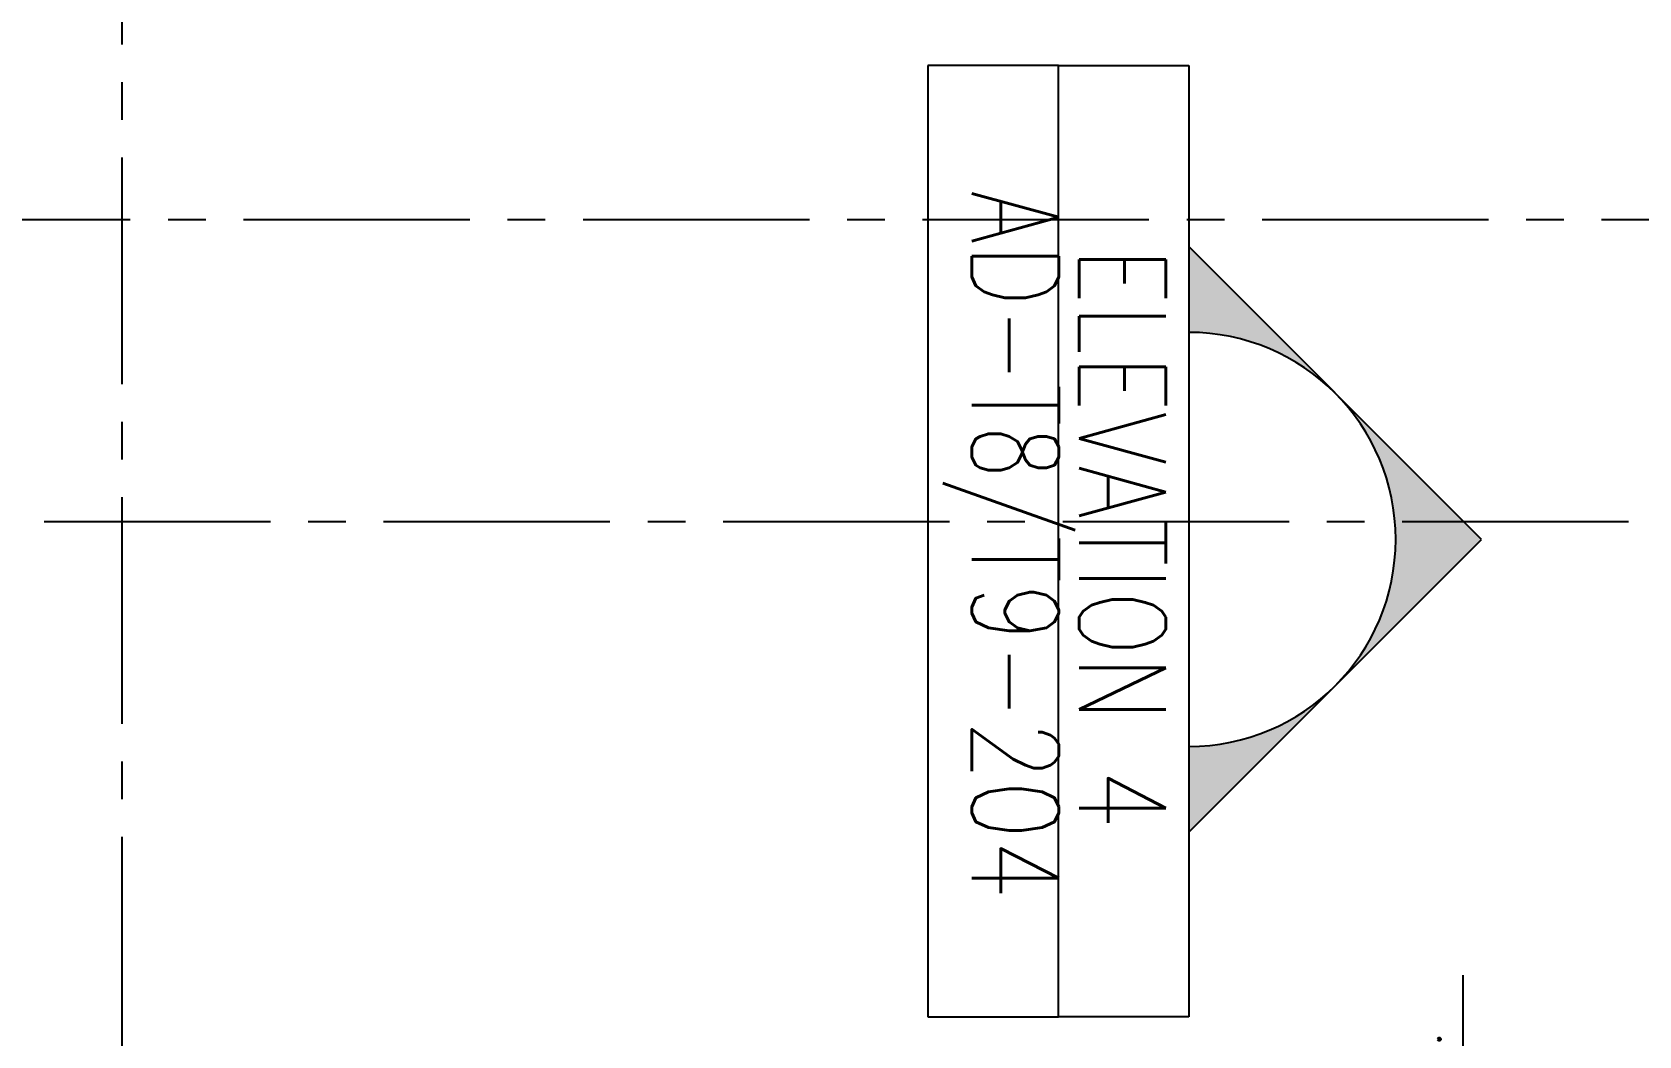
# Model space of a CAD drawing. Header units: millimetres. Extents: x 1167879 to 1231451, y -5731814 to -5645217.
# Drawn here: x 1184709 to 1190032, y -5705898 to -5702573 of the extents above; entities that cross this region are included whole.
import ezdxf

# ---------------------------------------------------------------- set-up
doc = ezdxf.new("R2010")
doc.units = ezdxf.units.MM
doc.header["$LTSCALE"] = 1000
doc.header["$MEASUREMENT"] = 0
for name, pattern in [('$2$AUDIT_D_120904163729-0', [0]), ('$5$HIDDEN', [0.375, 0.25, -0.125]), ('AUDIT_D_120904163729-0', [0]), ('T8_REFUGE COLUMNS$0$CENTER2', [1.125, 0.75, -0.125, 0.125, -0.125])]:
    doc.linetypes.add(name, pattern=pattern)
doc.layers.get('0').update_dxf_attribs({"linetype": 'AUDIT_D_120904163729-0'})
for name, color, linetype in [('$1$A-DIM', 1, '$2$AUDIT_D_120904163729-0'), ('T8(T9 IS SIMILAR) - DIMENSION & TEXTING$0$T8_REFUGE COLUMNS$0$a-section line', 92, 'Continuous'), ('T8(T9 IS SIMILAR)$0$$6$a-beam 2', 50, 'Continuous'), ('T8_REFUGE COLUMNS$0$A-CENTERLINE', 193, 'T8_REFUGE COLUMNS$0$CENTER2'), ('T8_TYPICAL COLUMNS$0$A-RCC COLS', 3, 'Continuous')]:
    doc.layers.add(name, color=color, linetype=linetype)
doc.layers.add('T8(T9 IS SIMILAR)$0$D&W', color=8, linetype='Continuous', lineweight=25)
doc.styles.add('$6$Romans 1', font='romans.shx', dxfattribs={"height": 100})
doc.styles.add('T8(T9 IS SIMILAR) - DIMENSION & TEXTING$0$T8_REFUGE COLUMNS$0$TEXT1', font='simplex.shx', dxfattribs={"width": 0.8})
doc.dimstyles.new('$2$ALPINE S', dxfattribs={"dimscale": 0, "dimtxt": 100, "dimasz": 75, "dimexe": 0, "dimexo": 0, "dimgap": 75, "dimtad": 1, "dimdec": 0, "dimzin": 0, "dimdsep": 46, "dimtxsty": '$6$Romans 1', "dimblk": '$6$_ArchTick', "dimcen": 0.09, "dimclrd": 256, "dimclre": 256, "dimclrt": 7, "dimadec": 0, "dimazin": 0, "dimtfac": 1, "dimtdec": 0, "dimtofl": 0, "dimtmove": 1, "dimatfit": 0, "dimldrblk": '$2$_Open90', "dimfxl": 1, "dimtolj": 1, "dimtzin": 0, "dimarcsym": 0})

# ---------------------------------------------------------------- blocks, each defined once
blk = doc.blocks.new('T8(T9 IS SIMILAR) - DIMENSION & TEXTING')
at = {"layer": 'T8(T9 IS SIMILAR) - DIMENSION & TEXTING$0$T8_REFUGE COLUMNS$0$a-section line', "extrusion": (-1.108003958524235e-09, -6.496915289576405e-15, 1)}
h = blk.add_hatch(color=8, dxfattribs=at)
edge = h.paths.add_edge_path()
edge.add_line((1188540.902388747, -5704939.304027244), (1188540.902388753, -5705223.37168838))
edge.add_line((1188540.902388752, -5705223.37168838), (1189510.770049969, -5704253.50402714))
edge.add_line((1189510.77004997, -5704253.504027139), (1188540.902388738, -5703283.636365934))
edge.add_line((1188540.902388736, -5703283.636365935), (1188540.902388742, -5703567.704027071))
edge.add_ellipse((1188540.902388745, -5704253.504027157), major_axis=(484.9338306081196, 484.9338306178917), ratio=0.9999999999999926, start_angle=-134.99999999999972, end_angle=45.00000000000023, ccw=False)
at = {"layer": 'T8(T9 IS SIMILAR) - DIMENSION & TEXTING$0$T8_REFUGE COLUMNS$0$a-section line', "linetype": 'Continuous'}
for p, q in [((1188108.902388547, -5702684.124712244, 0.4895620210259392), (1187676.902388483, -5702684.124712259, 0.489561542381411)), ((1187676.902388483, -5702684.124712259, 0.489561542381411), (1187676.902388668, -5705835.1906773, 0.4895615424421208)), ((1188108.902388735, -5705835.190677287, 0.4895620210865574), (1188108.902388547, -5702684.124712244, 0.4895620210259392)), ((1188108.902388735, -5705835.190677287, 0.4895620210865574), (1188108.902388547, -5702684.124712244, 0.4895620210259392)), ((1188108.902388547, -5702684.124712244, 0.4895620210259392), (1188540.902388619, -5702684.124712195, 0.4895624997441501)), ((1188540.902388619, -5702684.124712195, 0.4895624997441501), (1188540.9023888, -5705835.190677272, 0.4895624997310877)), ((1189510.770050015, -5704253.504027249, 0.4895635743113104), (1188540.902388778, -5703283.636366024, 0.489562499748786)), ((1188540.902388804, -5705223.371688491, 0.4895624997423307), (1189510.770050015, -5704253.504027249, 0.4895635743113104)), ((1187676.902388619, -5704939.304027375, 0.4895615424151653), (1187676.902388627, -5705223.371688521, 0.48956154243838)), ((1187676.902388668, -5705835.1906773, 0.4895615424421208), (1188108.902388735, -5705835.190677287, 0.4895620210865574)), ((1188540.9023888, -5705835.190677272, 0.4895624997310877), (1188108.902388735, -5705835.190677287, 0.4895620210865574))]:
    blk.add_line(p, q, dxfattribs=at)
at = {"layer": 'T8(T9 IS SIMILAR) - DIMENSION & TEXTING$0$T8_REFUGE COLUMNS$0$a-section line', "extrusion": (-1.108003958448512e-09, -6.496977858826562e-15, 1)}
blk.add_ellipse((1188540.902388794, -5704253.504027275, 0.4895624997483384), major_axis=(484.9338306081239, 484.9338306178947, 5.373117545037623e-07), ratio=0.9999999999999875, start_param=3.926990816987248, end_param=7.068583470577041, dxfattribs=at)
at = {"layer": 'T8(T9 IS SIMILAR) - DIMENSION & TEXTING$0$T8_REFUGE COLUMNS$0$a-section line', "linetype": 'Continuous', "extrusion": (-1.108003958458094e-09, -6.496949108510012e-15, 1)}
blk.add_ellipse((1188540.902388794, -5704253.504027275, 0.4895624997483384), major_axis=(484.9338306178887, -484.9338306081181, 5.373054533244489e-07), ratio=0.9999999999999856, start_param=5.497787143782131, end_param=8.639379797371923, dxfattribs=at)
at = {"layer": 'T8(T9 IS SIMILAR) - DIMENSION & TEXTING$0$T8_REFUGE COLUMNS$0$a-section line', "extrusion": (-1.108003958470505e-09, 6.496870584022334e-15, 1), "char_height": 288.0000000000001, "width": 3463.413954958071, "attachment_point": 5, "style": 'T8(T9 IS SIMILAR) - DIMENSION & TEXTING$0$T8_REFUGE COLUMNS$0$TEXT1'}
for s, insert, text_direction in [('AD-{\\W0.7;T8/}T9-204', (1187918.307598487, -5704271.304292099, 0.4895617782610789), (5.798390117595387e-11, -1, 6.496934830414365e-15)), ('ELEVATION 4', (1188321.596736496, -5704249.523218031, 0.4895622567256053), (5.798367913943081e-11, -1, 6.496934830168347e-15))]:
    blk.add_mtext(s, dxfattribs=dict(at, insert=insert, text_direction=text_direction))
blk = doc.blocks.new('T8_REFUGE COLUMNS')
at = {"layer": 'T8_REFUGE COLUMNS$0$A-CENTERLINE'}
for p, q in [((1185007.069074492, -5719488.744823414), (1185007.069074492, -5698299.636913834)), ((1214284.099511477, -5703194.863253396), (1182156.903157666, -5703194.863253396)), ((1218123.243195509, -5704194.863253396), (1182156.903157666, -5704194.863253396))]:
    blk.add_line(p, q, dxfattribs=at)
blk = doc.blocks.new('T8_TYPICAL COLUMNS')
at = {"layer": 'T8_TYPICAL COLUMNS$0$A-RCC COLS', "linetype": 'ByBlock'}
blk.add_blockref('T8_REFUGE COLUMNS', (0, 0), dxfattribs=at)
blk = doc.blocks.new('T8(T9 IS SIMILAR)')
at = {"layer": 'T8(T9 IS SIMILAR)$0$D&W', "linetype": 'ByBlock'}
blk.add_blockref('T8_TYPICAL COLUMNS', (1.862645149230957e-09, 0), dxfattribs=at)
at = {"layer": 'T8(T9 IS SIMILAR)$0$$6$a-beam 2', "linetype": 'ByBlock'}
blk.add_blockref('T8(T9 IS SIMILAR) - DIMENSION & TEXTING', (1.862645149230957e-09, 0), dxfattribs=at)
blk = doc.blocks.new('$6$_ArchTick')
at = {"color": 0, "linetype": 'ByBlock', "const_width": 0.15}
blk.add_lwpolyline([(-0.5, -0.5), (0.5, 0.5)], dxfattribs=at)
blk = doc.blocks.new('*D52')
at = {"layer": '$1$A-DIM', "lineweight": -2, "transparency": 16777216}
for p, q in [((4618.432860839182, 10946.05005775578), (4618.432860839182, 13103.19291489904)), ((4618.432860839182, 10646.05005775578), (4618.432860839182, 10571.05005775578))]:
    blk.add_line(p, q, dxfattribs=at)
at = {"layer": '$1$A-DIM', "linetype": '$5$HIDDEN', "lineweight": -2, "transparency": 16777216}
for p, q in [((4447.205395951401, 10946.05005775578), (4618.432860839182, 10946.05005775578)), ((4447.205395951169, 10646.05005775578), (4618.432860839182, 10646.05005775578))]:
    blk.add_line(p, q, dxfattribs=at)
at = {"layer": '$1$A-DIM', "linetype": 'ByBlock', "lineweight": -2, "transparency": 16777216, "xscale": 75, "yscale": 75, "zscale": 75}
for p, rotation in [((4618.432860839182, 10946.05005775578), 270), ((4618.432860839182, 10646.05005775578), 90)]:
    blk.add_blockref('$6$_ArchTick', p, dxfattribs=dict(at, rotation=rotation))
at = {"layer": '$1$A-DIM', "color": 7, "linetype": 'ByBlock', "transparency": 16777216, "insert": (4493.432860839181, 12149.62148632761), "char_height": 100, "attachment_point": 5, "rotation": 90, "style": '$6$Romans 1'}
blk.add_mtext('\\A1;300 PROJ. AT 2ND FL.', dxfattribs=at)
blk = doc.blocks.new('$2$_Open90')
at = {"color": 0, "linetype": 'ByBlock', "lineweight": -2}
for p, q in [((0, 0), (-1, 0)), ((-0.5, 0.5), (0, 0)), ((0, 0), (-0.5, -0.5))]:
    blk.add_line(p, q, dxfattribs=at)
blk = doc.blocks.new('2ndflproj')
at = {"layer": '$1$A-DIM', "linetype": 'ByBlock'}
dim = blk.add_linear_dim(base=(4618.432860839182, 10946.05005775578, 0.6149634448338475), p1=(4447.205395951169, 10646.05005775578, 0.5906379262009346), p2=(4447.205395951401, 10946.05005775578, 0.6149634448338475), angle=270, text='<> PROJ. AT 2ND FL.', dimstyle='$2$ALPINE S', override={"dimscale": 1, "dimtmove": 0, "dimfxl": 5, "dimarcsym": 1}, dxfattribs=at)
dim.commit()
dim.dimension.update_dxf_attribs({"geometry": '*D52', "text_midpoint": (4618.432860839181, 12149.62148632761, 0.6149634448338475), "dimtype": 128})

msp = doc.modelspace()

# ---------------------------------------------------------------- block references
at = {"linetype": 'ByBlock'}
msp.add_blockref('T8(T9 IS SIMILAR) - DIMENSION & TEXTING', (0, 0), dxfattribs=at)

# ---------------------------------------------------------------- next in the draw order: block references
msp.add_blockref('T8(T9 IS SIMILAR)', (0, 0), dxfattribs=at)

# ---------------------------------------------------------------- next in the draw order: block references
msp.add_blockref('2ndflproj', (1184832.069074492, -5718799.863253396), dxfattribs=at)

doc.saveas('drawing.dxf')
